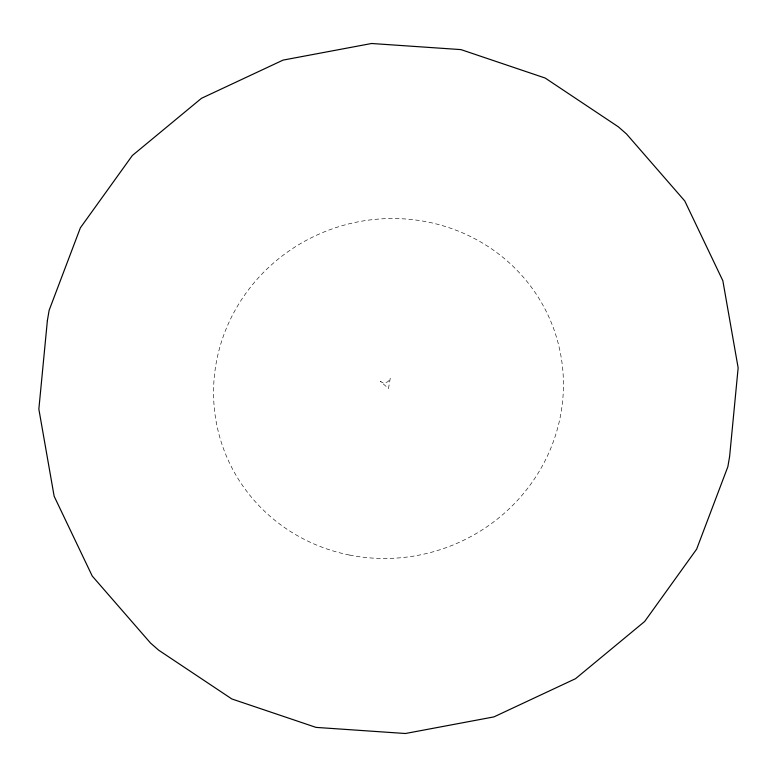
<?xml version="1.0" encoding="UTF-8"?>
<svg xmlns="http://www.w3.org/2000/svg" width="777" height="777" viewBox="0 0 777 777"><rect width="100%" height="100%" fill="white"/><g stroke="black" fill="none" stroke-linecap="round" stroke-linejoin="round"><path stroke-width="0.58" stroke-dasharray="3.88 2.91" d="M390.258 378.205L388.5 388.5L380.39 381.381C383.605 384.314 389.345 382.449 390.258 378.205M349.563 555.06A175.651 169.26 -19.5 0 0 555.672 334.625A175.651 169.26 -19.5 0 0 260.256 275.816A175.651 169.26 -19.5 0 0 349.563 555.06"/><path stroke-width="1.17" d="M47.378 320.59L38.85 409.12L54.147 496.25L92.23 576.029L150.505 643.035L158.615 650.145L231.837 698.96L316.016 727.389L405.409 733.507L493.929 716.899L575.534 678.69L644.667 621.483L696.629 549.174L727.864 466.705L729.622 456.41L738.15 367.88L722.853 280.75L684.77 200.971L626.495 133.965L618.385 126.855L545.163 78.04L460.984 49.611L371.591 43.493L283.071 60.101L201.466 98.31L132.333 155.517L80.371 227.826L49.136 310.295L47.378 320.59"/></g></svg>
